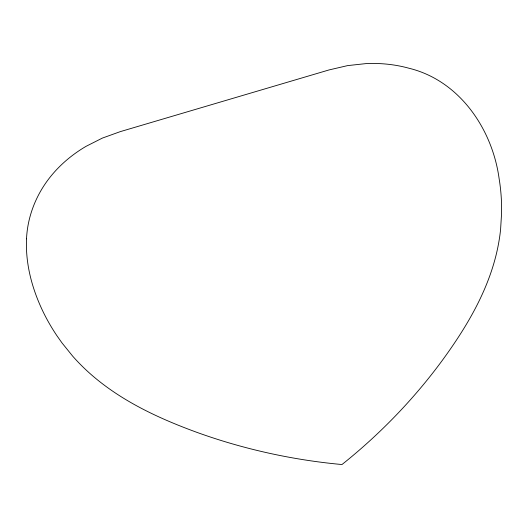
<?xml version="1.0" encoding="UTF-8"?>
<svg xmlns="http://www.w3.org/2000/svg" width="528" height="528" viewBox="0 0 528 528"><rect width="100%" height="100%" fill="white"/><g stroke="black" fill="none" stroke-linecap="round" stroke-linejoin="round"><path stroke-width="0.79" d="M26.525 238.828C25.357 264.568 32.439 290.077 43.725 313.031A284.546 232.802 -13.6 0 0 56.971 335.801L62.007 342.929L72.692 356.169A262.363 214.652 -13.6 0 0 90.189 373.705C120.945 400.917 158.783 418.447 197.036 432.406A564.227 461.624 -13.6 0 0 266.429 452.615C291.324 458.205 316.569 462.205 341.972 464.534C361.541 448.939 380.048 432.003 397.346 413.926A564.227 461.624 -13.6 0 0 442.754 359.779C466.138 327.644 487.093 292.644 496.439 253.638A262.363 214.652 -13.6 0 0 500.57 229.713L501.6 213.015L501.56 204.409A284.546 232.802 -13.6 0 0 499.092 178.451C492.314 128.984 459.446 80.527 409.009 68.251A122.437 100.168 -13.6 0 0 365.944 63.611L347.648 65.604L329.023 69.94L120.292 131.63L102.353 138.098L86.064 146.329A122.437 100.168 -13.6 0 0 53.229 173.402C37.488 191.519 27.601 214.771 26.525 238.828"/></g></svg>
